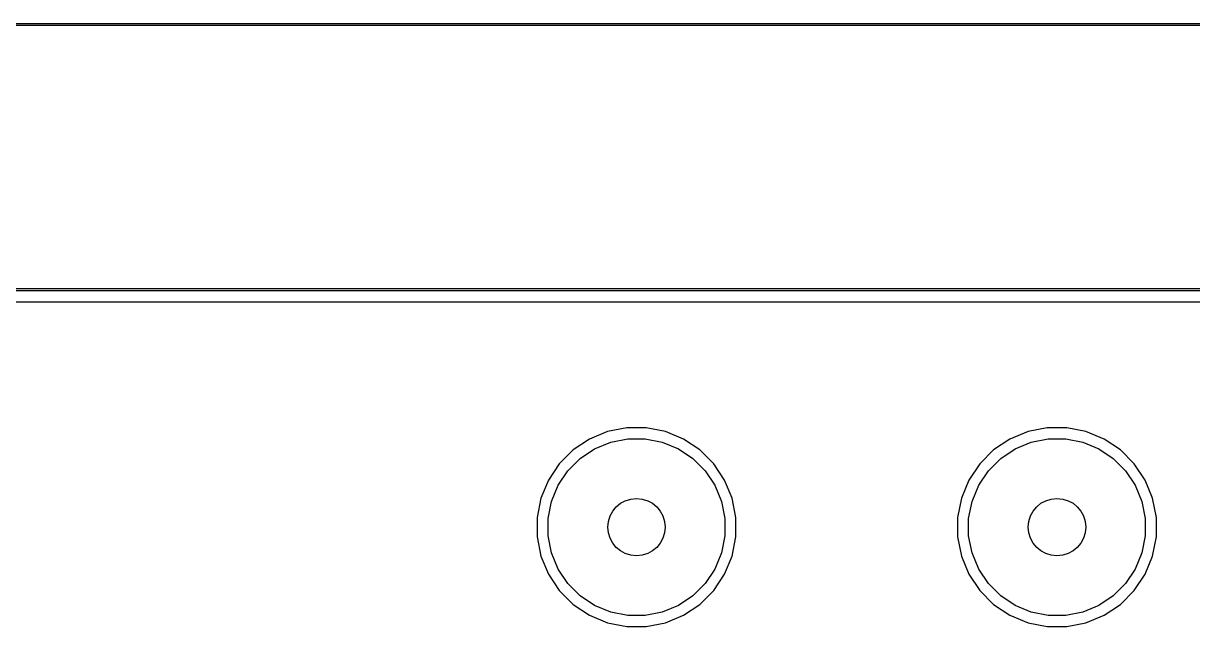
# Model space of a CAD drawing. Extents: x 44 to 126, y -146 to -44.
# Drawn here: x 70.45 to 96.92, y -57.62 to -43.98 of the extents above; entities that cross this region are included whole.
import ezdxf

# ---------------------------------------------------------------- set-up
doc = ezdxf.new("R2010")
doc.units = 0
doc.layers.add('BLACK', color=7, linetype='CONTINUOUS')

msp = doc.modelspace()

# ---------------------------------------------------------------- linework, layer by layer
at = {"layer": 'BLACK', "linetype": 'CONTINUOUS'}
for p, q in [((44.0012, -43.975), (125.999, -43.975)), ((125.975, -44.025), (44.025, -44.025)), ((50.0012, -49.975), (119.999, -49.975)), ((119.975, -50.025), (50.025, -50.025)), ((50.425, -50.275), (119.575, -50.275)), ((84.1064, -53.122), (83.6717, -53.2085)), ((84.5496, -53.122), (84.1064, -53.122)), ((84.9843, -53.2085), (84.5496, -53.122)), ((93.6264, -53.122), (93.1917, -53.2085)), ((94.0696, -53.122), (93.6264, -53.122)), ((94.5043, -53.2085), (94.0696, -53.122)), ((83.2622, -53.3781), (82.8937, -53.6243)), ((83.6717, -53.2085), (83.2622, -53.3781)), ((83.3806, -53.5996), (83.7446, -53.4489)), ((83.7446, -53.4489), (84.131, -53.372)), ((84.131, -53.372), (84.525, -53.372)), ((84.525, -53.372), (84.9114, -53.4489)), ((84.9114, -53.4489), (85.2754, -53.5996)), ((85.3938, -53.3781), (84.9843, -53.2085)), ((85.7623, -53.6243), (85.3938, -53.3781)), ((92.7822, -53.3781), (92.4137, -53.6243)), ((93.1917, -53.2085), (92.7822, -53.3781)), ((92.9006, -53.5996), (93.2646, -53.4489)), ((93.2646, -53.4489), (93.651, -53.372)), ((93.651, -53.372), (94.045, -53.372)), ((94.045, -53.372), (94.4314, -53.4489)), ((94.4314, -53.4489), (94.7954, -53.5996)), ((94.9138, -53.3781), (94.5043, -53.2085)), ((95.2823, -53.6243), (94.9138, -53.3781)), ((82.8937, -53.6243), (82.5803, -53.9377)), ((83.0531, -53.8185), (83.3806, -53.5996)), ((85.2754, -53.5996), (85.6029, -53.8185)), ((86.0757, -53.9377), (85.7623, -53.6243)), ((92.4137, -53.6243), (92.1003, -53.9377)), ((92.5731, -53.8185), (92.9006, -53.5996)), ((94.7954, -53.5996), (95.1229, -53.8185)), ((95.5957, -53.9377), (95.2823, -53.6243)), ((82.5803, -53.9377), (82.3341, -54.3062)), ((82.7745, -54.0971), (83.0531, -53.8185)), ((85.6029, -53.8185), (85.8815, -54.0971)), ((86.3219, -54.3062), (86.0757, -53.9377)), ((92.1003, -53.9377), (91.8541, -54.3062)), ((92.2945, -54.0971), (92.5731, -53.8185)), ((95.1229, -53.8185), (95.4015, -54.0971)), ((95.8419, -54.3062), (95.5957, -53.9377)), ((82.5556, -54.4246), (82.7745, -54.0971)), ((85.8815, -54.0971), (86.1004, -54.4246)), ((92.0756, -54.4246), (92.2945, -54.0971)), ((95.4015, -54.0971), (95.6204, -54.4246)), ((82.3341, -54.3062), (82.1645, -54.7157)), ((82.4049, -54.7886), (82.5556, -54.4246)), ((86.1004, -54.4246), (86.2511, -54.7886)), ((86.4915, -54.7157), (86.3219, -54.3062)), ((91.8541, -54.3062), (91.6845, -54.7157)), ((91.9249, -54.7886), (92.0756, -54.4246)), ((95.6204, -54.4246), (95.7711, -54.7886)), ((96.0115, -54.7157), (95.8419, -54.3062)), ((82.1645, -54.7157), (82.078, -55.1504)), ((82.328, -55.175), (82.4049, -54.7886)), ((86.2511, -54.7886), (86.328, -55.175)), ((86.578, -55.1504), (86.4915, -54.7157)), ((91.6845, -54.7157), (91.598, -55.1504)), ((91.848, -55.175), (91.9249, -54.7886)), ((95.7711, -54.7886), (95.848, -55.175)), ((96.098, -55.1504), (96.0115, -54.7157)), ((82.078, -55.1504), (82.078, -55.5936)), ((82.328, -55.569), (82.328, -55.175)), ((86.328, -55.175), (86.328, -55.569)), ((86.578, -55.5936), (86.578, -55.1504)), ((91.598, -55.1504), (91.598, -55.5936)), ((91.848, -55.569), (91.848, -55.175)), ((95.848, -55.175), (95.848, -55.569)), ((96.098, -55.5936), (96.098, -55.1504)), ((82.4049, -55.9554), (82.328, -55.569)), ((86.328, -55.569), (86.2511, -55.9554)), ((91.9249, -55.9554), (91.848, -55.569)), ((95.848, -55.569), (95.7711, -55.9554)), ((82.078, -55.5936), (82.1645, -56.0283)), ((86.4915, -56.0283), (86.578, -55.5936)), ((91.598, -55.5936), (91.6845, -56.0283)), ((96.0115, -56.0283), (96.0622, -55.7738)), ((96.0622, -55.7738), (96.098, -55.5936)), ((82.1645, -56.0283), (82.3341, -56.4378)), ((82.5556, -56.3194), (82.4049, -55.9554)), ((86.2511, -55.9554), (86.1004, -56.3194)), ((86.3219, -56.4378), (86.4915, -56.0283)), ((91.6845, -56.0283), (91.8541, -56.4378)), ((92.0756, -56.3194), (91.9249, -55.9554)), ((95.7711, -55.9554), (95.6204, -56.3194)), ((95.8419, -56.4378), (96.0115, -56.0283)), ((82.7745, -56.6469), (82.5556, -56.3194)), ((86.1004, -56.3194), (85.8815, -56.6469)), ((92.2945, -56.6469), (92.0756, -56.3194)), ((95.6204, -56.3194), (95.4015, -56.6469)), ((82.3341, -56.4378), (82.5803, -56.8063)), ((83.0531, -56.9255), (82.7745, -56.6469)), ((85.8815, -56.6469), (85.6029, -56.9255)), ((86.0757, -56.8063), (86.3219, -56.4378)), ((91.8541, -56.4378), (92.1003, -56.8063)), ((92.5731, -56.9255), (92.2945, -56.6469)), ((95.4015, -56.6469), (95.1229, -56.9255)), ((95.5957, -56.8063), (95.8419, -56.4378)), ((82.5803, -56.8063), (82.8937, -57.1197)), ((85.7623, -57.1197), (86.0757, -56.8063)), ((92.1003, -56.8063), (92.4137, -57.1197)), ((95.2823, -57.1197), (95.5957, -56.8063)), ((82.8937, -57.1197), (83.2622, -57.3659)), ((83.3806, -57.1444), (83.0531, -56.9255)), ((83.7446, -57.2951), (83.3806, -57.1444)), ((85.2754, -57.1444), (84.9114, -57.2951)), ((85.6029, -56.9255), (85.2754, -57.1444)), ((85.3938, -57.3659), (85.7623, -57.1197)), ((92.4137, -57.1197), (92.7822, -57.3659)), ((92.9006, -57.1444), (92.5731, -56.9255)), ((93.2646, -57.2951), (92.9006, -57.1444)), ((94.7954, -57.1444), (94.4314, -57.2951)), ((95.1229, -56.9255), (94.7954, -57.1444)), ((94.9138, -57.3659), (95.2823, -57.1197)), ((83.2622, -57.3659), (83.6717, -57.5355)), ((84.131, -57.372), (83.7446, -57.2951)), ((84.525, -57.372), (84.131, -57.372)), ((84.9114, -57.2951), (84.525, -57.372)), ((84.9843, -57.5355), (85.3938, -57.3659)), ((92.7822, -57.3659), (93.1917, -57.5355)), ((93.651, -57.372), (93.2646, -57.2951)), ((94.045, -57.372), (93.651, -57.372)), ((94.4314, -57.2951), (94.045, -57.372)), ((94.5043, -57.5355), (94.9138, -57.3659)), ((83.6717, -57.5355), (84.1064, -57.622)), ((84.1064, -57.622), (84.5496, -57.622)), ((84.5496, -57.622), (84.9843, -57.5355)), ((93.1917, -57.5355), (93.6264, -57.622)), ((93.6264, -57.622), (94.0696, -57.622)), ((94.0696, -57.622), (94.5043, -57.5355))]:
    msp.add_line(p, q, dxfattribs=at)
at = {"layer": 'BLACK'}
for centre in [(84.328, -55.372), (84.328, -55.372), (93.848, -55.372), (93.848, -55.372)]:
    msp.add_circle(centre, 0.65, dxfattribs=at)

doc.saveas('drawing.dxf')
